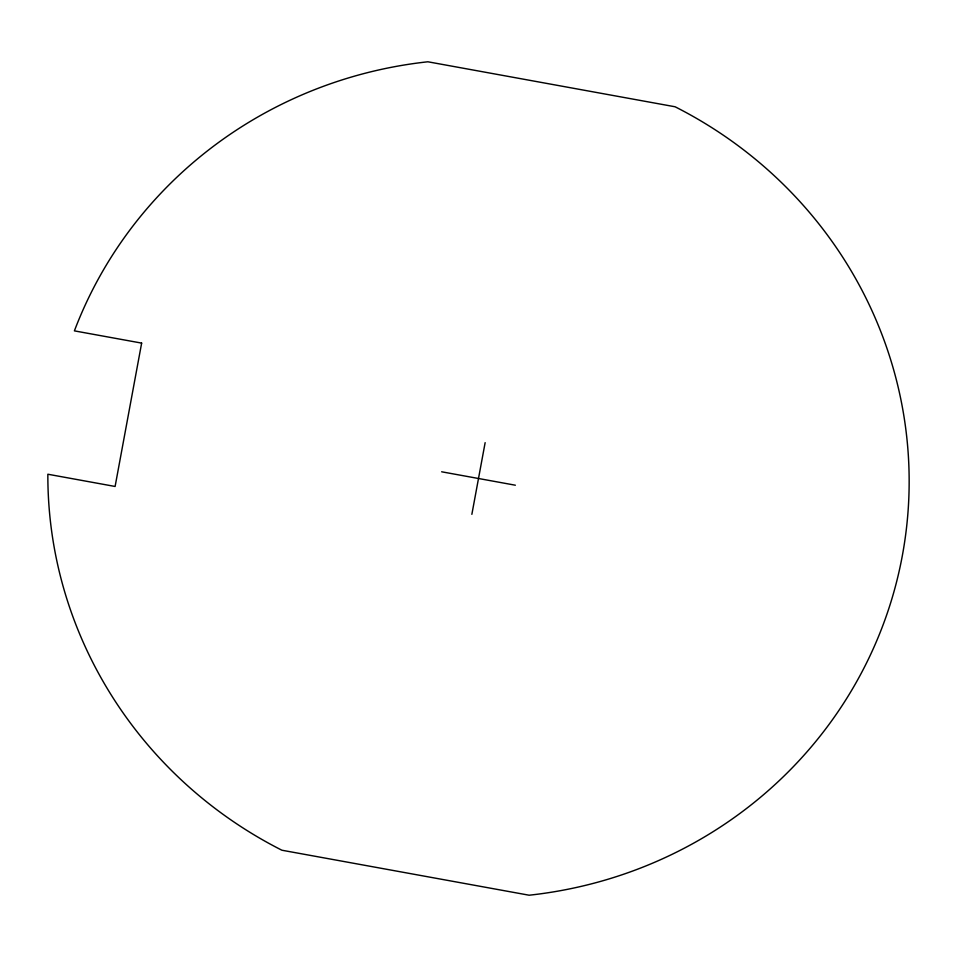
<?xml version="1.0" encoding="UTF-8"?>
<svg xmlns="http://www.w3.org/2000/svg" width="957" height="957" viewBox="0 0 957 957"><rect width="100%" height="100%" fill="white"/><g stroke="black" fill="none" stroke-linecap="round" stroke-linejoin="round"><path stroke-width="1.44" d="M471.861 514.34L485.139 442.66M441.644 471.789L515.356 485.211M141.648 343.108L115.103 486.467L47.85 474.229A430.829 419.106 7.2 0 0 281.896 850.223L529.125 895.214A430.829 419.106 7.2 0 0 902.343 555.622A430.829 419.106 7.2 0 0 675.104 106.777L427.875 61.786A430.829 419.106 7.2 0 0 74.395 330.871L141.648 343.108"/></g></svg>
